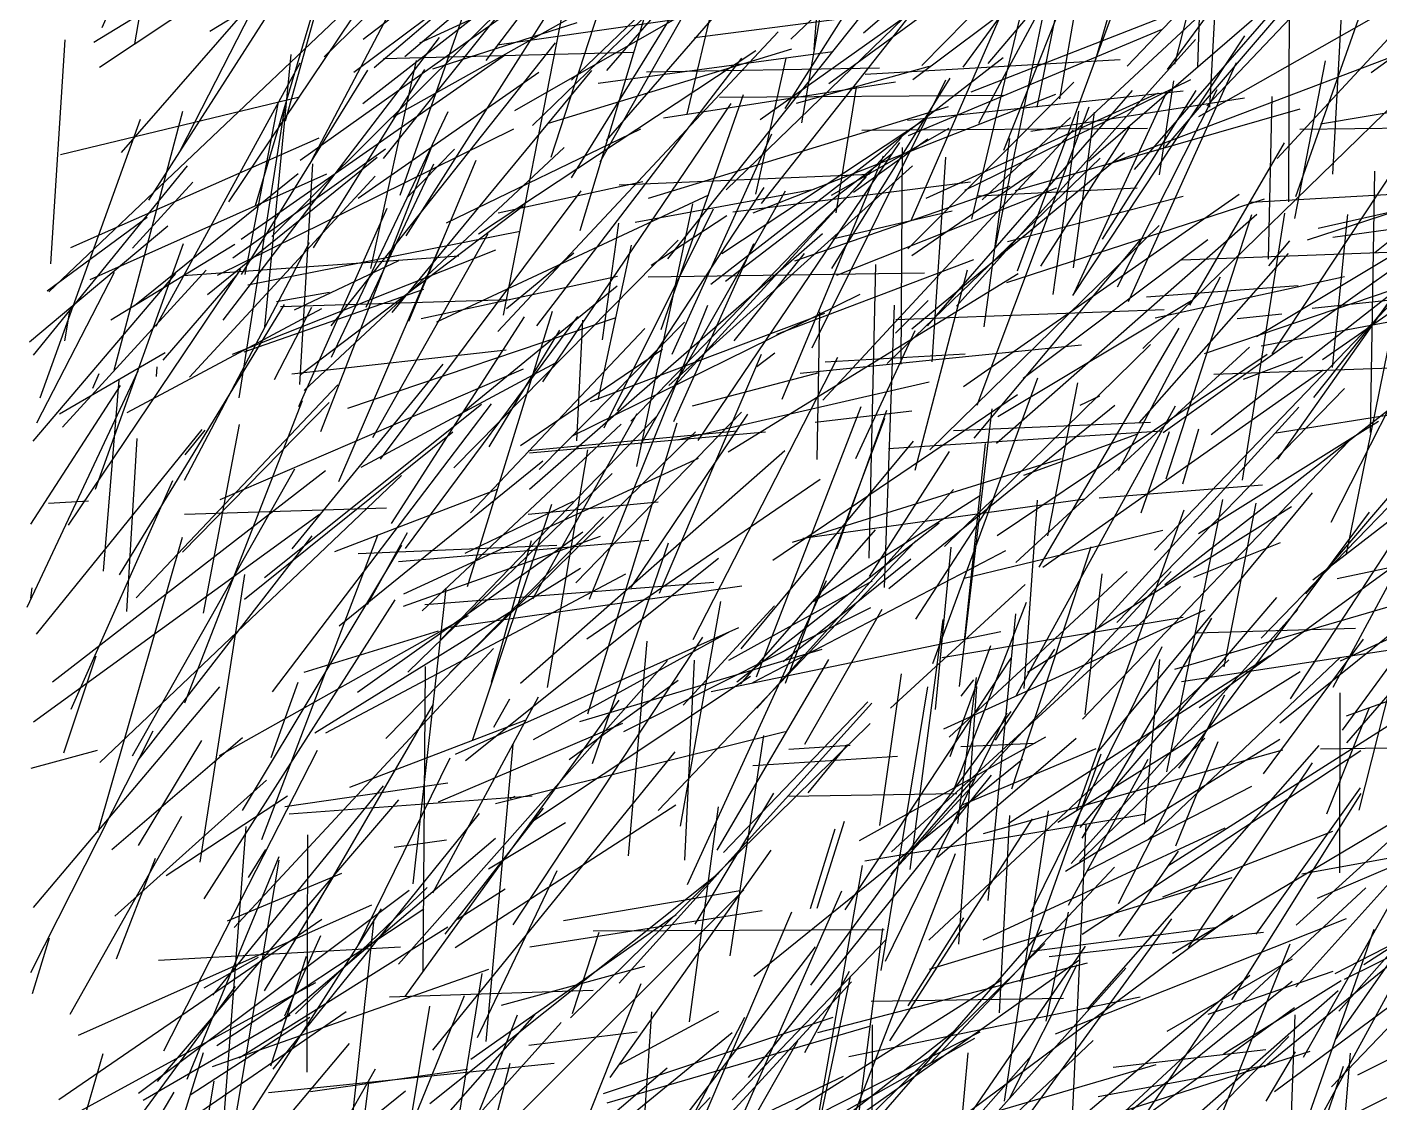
# Model space of a CAD drawing. Header units: metres. Extents: x 0 to 1019, y 0 to 619.
# Drawn here: x 0.1 to 89, y 36.8 to 107.5 of the extents above; entities that cross this region are included whole.
import ezdxf

# ---------------------------------------------------------------- set-up
doc = ezdxf.new("R2010")
doc.units = ezdxf.units.M

msp = doc.modelspace()

# ---------------------------------------------------------------- linework, layer by layer
at = {"color": 236}
for p, q in [((7.187, 106.382), (10.55, 125.753)), ((88.359, 80.843), (88.659, 98.019)), ((27.873, 68.063), (47.075, 70.777))]:
    msp.add_line(p, q, dxfattribs=at)
at = {"color": 190}
for p, q in [((75.022, 104.696), (89.662, 124.559)), ((69.827, 34.047), (88.06, 50.949)), ((10.261, 25.525), (12.387, 38.243))]:
    msp.add_line(p, q, dxfattribs=at)
at = {"color": 57}
for p, q in [((75.505, 105.027), (80.489, 124.593)), ((16.191, 93.73), (33.272, 110.698)), ((12.305, 43.903), (23.513, 57.65)), ((56.225, 27.714), (72.286, 45.668))]:
    msp.add_line(p, q, dxfattribs=at)
at = {"color": 175}
for p, q in [((55.061, 107.093), (74.9, 124.128)), ((6.684, 82.166), (19.471, 89.002)), ((77.071, 74.217), (88.896, 81.584))]:
    msp.add_line(p, q, dxfattribs=at)
at = {"color": 165}
for p, q in [((61.597, 104.832), (75.112, 123.265)), ((63.89, 81.903), (76.602, 89.512)), ((43.257, 35.813), (51.903, 47.079)), ((20.387, 21.181), (22.568, 38.132))]:
    msp.add_line(p, q, dxfattribs=at)
at = {"color": 209}
for p, q in [((70.27, 105.217), (75.102, 121.794)), ((23.523, 105.416), (39.982, 105.819)), ((45.761, 92.6), (59.139, 101.45)), ((69.615, 62.321), (70.743, 71.573))]:
    msp.add_line(p, q, dxfattribs=at)
at = {"color": 187}
for p, q in [((35.863, 103.996), (53.731, 121.091)), ((62.632, 101.157), (68.469, 111.982))]:
    msp.add_line(p, q, dxfattribs=at)
at = {"color": 29}
for p, q in [((22.175, 106.671), (40.313, 120.568)), ((72.46, 89.447), (79.569, 105.143)), ((52.015, 79.085), (52.18, 88.768)), ((68.319, 52.04), (82.42, 60.718))]:
    msp.add_line(p, q, dxfattribs=at)
at = {"color": 75}
for p, q in [((5.035, 107.437), (10.339, 119.305)), ((69.861, 98.686), (84.975, 111.726)), ((54.41, 96.627), (59.291, 100.129))]:
    msp.add_line(p, q, dxfattribs=at)
at = {"color": 172}
for p, q in [((19.613, 105.521), (34.264, 119.757)), ((69.442, 62.035), (86.952, 80.27))]:
    msp.add_line(p, q, dxfattribs=at)
at = {"color": 56}
msp.add_line((43.475, 101.764), (47.722, 119.658), dxfattribs=at)
at = {"color": 72}
for p, q in [((51.015, 101.194), (54.131, 119.38)), ((20.332, 73.042), (31.016, 77.134))]:
    msp.add_line(p, q, dxfattribs=at)
at = {"color": 158}
for p, q in [((77.606, 102.309), (94.093, 119.642)), ((43.957, 106.793), (63.001, 109.231)), ((24.507, 72.373), (40.964, 73.778)), ((56.891, 53.308), (75.877, 70.728)), ((80.852, 47.908), (87.719, 57.514))]:
    msp.add_line(p, q, dxfattribs=at)
at = {"color": 12}
for p, q in [((77.813, 102.205), (78.772, 119.788)), ((42.493, 85.996), (49.036, 100.471)), ((0.331, 34.527), (19.078, 44.73))]:
    msp.add_line(p, q, dxfattribs=at)
at = {"color": 112}
for p, q in [((24.92, 105.54), (40.571, 118.837)), ((72.863, 98.117), (89.976, 117.765)), ((1.524, 90.082), (21.277, 108.827)), ((76.045, 77.47), (77.095, 81.099))]:
    msp.add_line(p, q, dxfattribs=at)
at = {"color": 235}
for p, q in [((67.964, 102.763), (70.752, 119.016)), ((28.45, 81.941), (38.865, 90.48))]:
    msp.add_line(p, q, dxfattribs=at)
at = {"color": 220}
for p, q in [((69.107, 100.783), (88.435, 118.735)), ((14.18, 93.541), (31.53, 105.675)), ((85.077, 60.076), (96.361, 60.224)), ((85.8, 37.883), (103.811, 56.644))]:
    msp.add_line(p, q, dxfattribs=at)
at = {"color": 228}
for p, q in [((77.032, 104.853), (77.491, 119.028)), ((15.734, 87.795), (17.458, 105.679)), ((62.993, 87.788), (64.682, 100.164)), ((30.27, 40.868), (32.043, 60.368)), ((59.428, 39.412), (71.548, 52.299))]:
    msp.add_line(p, q, dxfattribs=at)
at = {"color": 197}
for p, q in [((22.164, 102.444), (41.745, 117.7)), ((5.61, 88.254), (13.744, 93.218)), ((70.457, 68.015), (83.658, 82.519)), ((86.173, 71.263), (106.05, 75.496)), ((51.585, 49.594), (53.2, 54.82))]:
    msp.add_line(p, q, dxfattribs=at)
at = {"color": 58}
for p, q in [((58.889, 104.947), (71.236, 117.492)), ((7.023, 92.96), (10.984, 97.295))]:
    msp.add_line(p, q, dxfattribs=at)
at = {"color": 141}
for p, q in [((88.413, 104.501), (106.975, 117.979)), ((57.95, 101.365), (76.06, 103.282)), ((84.93, 94.277), (103.38, 98.393)), ((6.178, 71.51), (17.022, 89.25)), ((77.105, 62.796), (96.497, 76.898)), ((33.116, 55.186), (47.642, 64.852))]:
    msp.add_line(p, q, dxfattribs=at)
at = {"color": 62}
for p, q in [((22.918, 104.82), (37.145, 116.95)), ((72.371, 104.917), (82.011, 114.985)), ((30.419, 52.192), (35.476, 55.239))]:
    msp.add_line(p, q, dxfattribs=at)
at = {"color": 202}
for p, q in [((33.304, 101.007), (49.861, 117.079)), ((30.259, 105.273), (35.979, 112.791)), ((48.271, 101.397), (64.339, 112.811)), ((65.538, 84.422), (77.684, 93.517))]:
    msp.add_line(p, q, dxfattribs=at)
at = {"color": 108}
for p, q in [((51.826, 105.991), (52.603, 116.97)), ((14.437, 91.224), (16.595, 102.439)), ((0.742, 81.493), (5.838, 91.381)), ((79.601, 88.329), (82.55, 88.646)), ((27.32, 67.273), (41.464, 81.902)), ((14.043, 39.775), (27.746, 48.389)), ((6.377, 23.013), (11.694, 40.14))]:
    msp.add_line(p, q, dxfattribs=at)
at = {"color": 86}
msp.add_line((58.305, 104.02), (75.186, 116.678), dxfattribs=at)
at = {"color": 237}
for p, q in [((74.872, 99.555), (89.836, 117.021)), ((21.851, 96.233), (33.734, 104.509)), ((24.084, 88.737), (37.201, 104.619)), ((7.172, 89.192), (17.906, 97.851)), ((18.065, 84.656), (32.714, 95.748)), ((53.015, 93.575), (60.892, 95.413)), ((65.827, 65.107), (83.182, 75.991))]:
    msp.add_line(p, q, dxfattribs=at)
at = {"color": 139}
for p, q in [((10.181, 99.379), (18.651, 115.989)), ((83.006, 96.003), (83.063, 114.975)), ((66.052, 100.635), (80.08, 102.826))]:
    msp.add_line(p, q, dxfattribs=at)
at = {"color": 5}
for p, q in [((63.252, 105.079), (72.148, 115.575)), ((0.342, 69.961), (0.439, 70.638)), ((17.331, 55.808), (33.283, 56.995)), ((64.316, 36.933), (67.219, 55.997))]:
    msp.add_line(p, q, dxfattribs=at)
at = {"color": 212}
for p, q in [((37.761, 98.615), (47.058, 115.025)), ((24.167, 101.569), (36.54, 108.488)), ((40.063, 94.657), (51.827, 96.834)), ((2.441, 81.189), (11.867, 91.519)), ((50.888, 84.741), (69.381, 86.599)), ((81.375, 39.202), (96.084, 51.155))]:
    msp.add_line(p, q, dxfattribs=at)
at = {"color": 176}
for p, q in [((36.45, 94.108), (42.461, 114.049)), ((42.815, 80.372), (59.376, 84.187)), ((24.868, 70.244), (44.226, 79.163)), ((73.763, 54.118), (86.388, 66.088)), ((39.011, 44.681), (55.615, 63.072)), ((51.203, 40.14), (54.144, 45.473))]:
    msp.add_line(p, q, dxfattribs=at)
at = {"color": 91}
for p, q in [((46.027, 96.778), (63.986, 114.158)), ((82.417, 61.785), (92.199, 69.65))]:
    msp.add_line(p, q, dxfattribs=at)
at = {"color": 127}
for p, q in [((62.177, 94.866), (66.766, 114.097)), ((4.609, 77.132), (10.376, 93.25)), ((10.313, 73.002), (19.944, 82.811)), ((27.882, 65.071), (44.023, 80.888)), ((40.604, 29.928), (54.26, 44.777))]:
    msp.add_line(p, q, dxfattribs=at)
at = {"color": 192}
for p, q in [((4.495, 106.484), (15.409, 113.145)), ((52.771, 103.772), (66.308, 113.698)), ((58.181, 94.774), (64.679, 109.625)), ((50.399, 73.638), (68.058, 79.146))]:
    msp.add_line(p, q, dxfattribs=at)
at = {"color": 140}
for p, q in [((12.107, 107.211), (22.467, 113.527)), ((63.839, 74.075), (81.588, 85.996)), ((67.263, 46.445), (81.345, 48.046))]:
    msp.add_line(p, q, dxfattribs=at)
at = {"color": 185}
for p, q in [((23.52, 98.853), (34.761, 112.885)), ((82.823, 26.691), (83.41, 42.609))]:
    msp.add_line(p, q, dxfattribs=at)
at = {"color": 3}
msp.add_line((25.899, 106.428), (41.706, 113.724), dxfattribs=at)
at = {"color": 196}
for p, q in [((82.237, 98.853), (95.251, 112.89)), ((47.802, 95.285), (67.697, 103.068))]:
    msp.add_line(p, q, dxfattribs=at)
at = {"color": 233}
for p, q in [((18.056, 98.731), (37.439, 112.514)), ((73.407, 86.366), (91.697, 104.18)), ((25.464, 51.221), (27.63, 70.603)), ((83.493, 48.495), (95.28, 59.192))]:
    msp.add_line(p, q, dxfattribs=at)
at = {"color": 15}
msp.add_line((25.005, 93.77), (36.779, 112.238), dxfattribs=at)
at = {"color": 117}
for p, q in [((34.528, 98.937), (38.813, 112.077)), ((85.869, 85.111), (86.871, 95.164)), ((57.174, 88.263), (74.814, 88.933)), ((28.889, 72.935), (36.011, 76.338)), ((21.966, 27.411), (35.19, 42.1))]:
    msp.add_line(p, q, dxfattribs=at)
at = {"color": 131}
for p, q in [((66.472, 102.208), (68.475, 112.031)), ((22.831, 80.511), (30.403, 93.908)), ((21.304, 57.562), (32.819, 61.958))]:
    msp.add_line(p, q, dxfattribs=at)
at = {"color": 232}
for p, q in [((15.12, 95.763), (19.881, 111.85)), ((85.891, 97.807), (86.509, 109.076))]:
    msp.add_line(p, q, dxfattribs=at)
at = {"color": 71}
for p, q in [((17.078, 101.327), (20.035, 111.967)), ((45.987, 90.78), (56.925, 99.159)), ((79.952, 77.725), (82.749, 95.249)), ((2.237, 82.084), (9.181, 86.109)), ((24.513, 45.945), (42.179, 65.868))]:
    msp.add_line(p, q, dxfattribs=at)
at = {"color": 183}
for p, q in [((35.874, 97.568), (44.344, 111.24)), ((77.702, 42.645), (85.924, 45.476))]:
    msp.add_line(p, q, dxfattribs=at)
at = {"color": 98}
for p, q in [((4.858, 104.831), (13.841, 110.819)), ((32.512, 64.395), (49.882, 79.665))]:
    msp.add_line(p, q, dxfattribs=at)
at = {"color": 70}
for p, q in [((6.306, 99.241), (16.327, 110.712)), ((71.755, 90.406), (78.305, 103.378)), ((46.47, 95.339), (62.08, 97.304))]:
    msp.add_line(p, q, dxfattribs=at)
at = {"color": 73}
msp.add_line((18.812, 98.736), (25.078, 110.657), dxfattribs=at)
at = {"color": 144}
for p, q in [((21.563, 104.504), (30.223, 110.993)), ((16.132, 59.513), (17.908, 64.447))]:
    msp.add_line(p, q, dxfattribs=at)
at = {"color": 50}
for p, q in [((32.142, 101.984), (46.68, 110.304)), ((52.979, 91.629), (60.753, 104.109)), ((11.742, 44.388), (15.314, 46.4))]:
    msp.add_line(p, q, dxfattribs=at)
at = {"color": 134}
for p, q in [((42.213, 92.258), (56.775, 110.567)), ((1.655, 91.928), (2.604, 106.643)), ((69.292, 82.652), (70.595, 83.261)), ((55.569, 43.516), (68.207, 43.702))]:
    msp.add_line(p, q, dxfattribs=at)
at = {"color": 163}
for p, q in [((49.903, 102.118), (55.486, 110.934)), ((37.246, 59.116), (42.243, 73.605)), ((15.705, 44.182), (20.507, 52.109)), ((87.537, 38.667), (105.683, 47.739))]:
    msp.add_line(p, q, dxfattribs=at)
at = {"color": 218}
for p, q in [((62.14, 103.228), (81.021, 110.591)), ((53.299, 91.18), (67.77, 96.913)), ((63.738, 60.639), (67.633, 66.619)), ((0.357, 45.381), (8.38, 61.269))]:
    msp.add_line(p, q, dxfattribs=at)
at = {"color": 217}
for p, q in [((65.17, 91.461), (72.192, 110.439)), ((77.896, 80.711), (97.104, 95.734))]:
    msp.add_line(p, q, dxfattribs=at)
at = {"color": 100}
for p, q in [((77.092, 101.595), (92.929, 110.606)), ((81.177, 86.537), (97.105, 89.539)), ((11.7, 68.978), (14.057, 81.38)), ((56.837, 62.737), (65.676, 70.858)), ((28.389, 48.882), (31.505, 50.875))]:
    msp.add_line(p, q, dxfattribs=at)
at = {"color": 27}
for p, q in [((83.455, 96.355), (88.638, 110.974)), ((9.246, 51.767), (17.206, 56.999))]:
    msp.add_line(p, q, dxfattribs=at)
at = {"color": 35}
for p, q in [((8.109, 96.11), (17, 109.979)), ((20.11, 85.802), (27.77, 101.94)), ((36.221, 80.312), (36.614, 88.217))]:
    msp.add_line(p, q, dxfattribs=at)
at = {"color": 111}
for p, q in [((13.364, 96.003), (22.777, 110.017)), ((0.523, 85.928), (10.652, 98.366)), ((26.765, 40.282), (42.693, 59.887))]:
    msp.add_line(p, q, dxfattribs=at)
at = {"color": 211}
msp.add_line((24.621, 96.435), (29.189, 109.487), dxfattribs=at)
at = {"color": 174}
for p, q in [((38.174, 100.029), (46.668, 109.81)), ((68.811, 89.836), (80.106, 106.896)), ((29.767, 93.89), (47.979, 105.924)), ((74.853, 70.863), (93.194, 85.192)), ((75.011, 41.546), (83.233, 46.277))]:
    msp.add_line(p, q, dxfattribs=at)
at = {"color": 207}
for p, q in [((63.737, 93.049), (67.138, 109.593)), ((33.356, 30.761), (46.434, 41.456))]:
    msp.add_line(p, q, dxfattribs=at)
at = {"color": 130}
for p, q in [((30.997, 106.301), (50.111, 109.049)), ((2.293, 99.109), (17.909, 102.862)), ((0.269, 86.795), (9.35, 94.413))]:
    msp.add_line(p, q, dxfattribs=at)
at = {"color": 125}
for p, q in [((48.359, 95.888), (58.798, 109.119)), ((25.091, 96.303), (28.183, 99.452)), ((16.493, 89.445), (19.983, 90.065)), ((55.147, 52.717), (73.538, 55.782)), ((51.104, 22.932), (70.152, 40.915)), ((85.717, 24.146), (87.044, 40.097))]:
    msp.add_line(p, q, dxfattribs=at)
at = {"color": 78}
for p, q in [((50.28, 106.683), (53.027, 109.313)), ((23.315, 79.103), (36.507, 96.721)), ((71.811, 78.353), (78.508, 91.075)), ((4.43, 83.752), (4.844, 84.72)), ((67.059, 42.187), (68.534, 49.34))]:
    msp.add_line(p, q, dxfattribs=at)
at = {"color": 221}
for p, q in [((64.27, 99.4), (68.1, 109.015)), ((84.641, 83.158), (100.086, 102.542)), ((76.765, 71.341), (82.456, 73.625)), ((24.462, 30.414), (26.565, 43.18))]:
    msp.add_line(p, q, dxfattribs=at)
at = {"color": 215}
for p, q in [((26.773, 104.723), (36.251, 107.763)), ((68.914, 90.038), (74.986, 103.226)), ((37.904, 86.941), (38.984, 94.592))]:
    msp.add_line(p, q, dxfattribs=at)
at = {"color": 36}
for p, q in [((31.414, 88.562), (35.287, 108.347)), ((58.021, 100.359), (74.628, 107.316)), ((86.787, 72.877), (90.059, 88.921)), ((43.862, 67.247), (53.38, 85.803)), ((84.581, 71.175), (96.876, 80.703)), ((61.452, 60.226), (66.343, 60.454)), ((61.533, 56.392), (70.341, 60.106)), ((50.656, 33.097), (69.21, 46.205))]:
    msp.add_line(p, q, dxfattribs=at)
at = {"color": 18}
for p, q in [((38.203, 104.621), (41.38, 108.275)), ((24.223, 53.621), (27.67, 54.103))]:
    msp.add_line(p, q, dxfattribs=at)
at = {"color": 177}
for p, q in [((88.646, 92.668), (108.043, 108.281)), ((28.135, 78.519), (42.872, 93.47)), ((69.422, 54.199), (77.946, 68.667)), ((52.167, 36.318), (55, 52.42))]:
    msp.add_line(p, q, dxfattribs=at)
at = {"color": 46}
for p, q in [((12.982, 88.216), (27.209, 106.781)), ((80.496, 95.983), (93.329, 96.71))]:
    msp.add_line(p, q, dxfattribs=at)
at = {"color": 227}
for p, q in [((31.024, 87.484), (49.455, 107.161)), ((15.711, 71.33), (29.969, 82.701)), ((33.045, 79.66), (46.757, 80.95))]:
    msp.add_line(p, q, dxfattribs=at)
at = {"color": 181}
for p, q in [((61.174, 89.149), (76.86, 106.667)), ((49.725, 83.04), (56.366, 99.012)), ((65.612, 64.036), (66.496, 76.401)), ((75.514, 65.302), (94.012, 70.727)), ((47.777, 58.971), (57.291, 59.597))]:
    msp.add_line(p, q, dxfattribs=at)
at = {"color": 34}
for p, q in [((20.077, 87.846), (34.832, 106.449)), ((22.68, 91.628), (25.686, 105.277)), ((83.733, 100.77), (103.239, 101.016)), ((14.598, 90.546), (32.511, 94.07)), ((35.893, 80.614), (54.838, 89.937)), ((0.713, 67.617), (11.601, 81.052)), ((59.356, 47.519), (79.063, 65.924))]:
    msp.add_line(p, q, dxfattribs=at)
at = {"color": 128}
for p, q in [((34.369, 101.161), (50.352, 106.052)), ((43.035, 54.988), (45.679, 69.753))]:
    msp.add_line(p, q, dxfattribs=at)
at = {"color": 4}
msp.add_line((37.635, 103.79), (53.045, 105.876), dxfattribs=at)
at = {"color": 47}
for p, q in [((8.577, 87.83), (18.056, 105.132)), ((10.447, 75.477), (23.723, 75.901)), ((0.535, 49.648), (12.763, 64.141)), ((61.255, 55.167), (62.475, 64.752))]:
    msp.add_line(p, q, dxfattribs=at)
at = {"color": 142}
for p, q in [((33.586, 87.861), (47.064, 105.441)), ((30.769, 61.491), (31.825, 63.364))]:
    msp.add_line(p, q, dxfattribs=at)
at = {"color": 103}
for p, q in [((45.035, 90.585), (64.237, 105.481)), ((50.664, 102.483), (59.392, 104.907)), ((5.828, 84.935), (10.328, 101.948)), ((44.006, 48.564), (49.165, 57.166))]:
    msp.add_line(p, q, dxfattribs=at)
at = {"color": 110}
for p, q in [((47.98, 96.498), (49.976, 105.437)), ((51.694, 86.413), (60.475, 104.001)), ((53.846, 49.506), (64.751, 66.02)), ((10.633, 38.39), (16.666, 53.001)), ((17.03, 42.541), (19.395, 47.819))]:
    msp.add_line(p, q, dxfattribs=at)
at = {"color": 9}
for p, q in [((55.161, 104.384), (71.922, 105.334)), ((70.422, 59.827), (84.56, 76.887)), ((26.133, 45.505), (26.274, 65.492)), ((65.36, 44.794), (70.665, 59.74))]:
    msp.add_line(p, q, dxfattribs=at)
at = {"color": 195}
for p, q in [((71.123, 98.462), (90.096, 105.65)), ((71.856, 47.742), (75.757, 53.364)), ((17.733, 42.677), (26.388, 50.978))]:
    msp.add_line(p, q, dxfattribs=at)
at = {"color": 178}
msp.add_line((81.904, 86.022), (94.499, 105.063), dxfattribs=at)
at = {"color": 248}
for p, q in [((83.39, 94.912), (85.401, 105.246)), ((29.05, 70.734), (34.635, 88.827)), ((5.68, 53.475), (14.26, 60.828))]:
    msp.add_line(p, q, dxfattribs=at)
at = {"color": 154}
for p, q in [((14.186, 91.233), (22.484, 104.636)), ((40.802, 104.538), (56.103, 104.797)), ((19.411, 80.922), (26.731, 99.745)), ((34.522, 29.777), (40.443, 44.657))]:
    msp.add_line(p, q, dxfattribs=at)
at = {"color": 93}
for p, q in [((18.919, 92.976), (26.238, 104.686)), ((52.389, 82.971), (68.828, 100.707)), ((60.977, 80.987), (73.91, 81.518)), ((18.826, 49.302), (26.81, 63.01)), ((2.2, 37.045), (19.474, 48.889)), ((61.152, 28.993), (80.451, 45.204)), ((55.609, 24.658), (55.655, 41.948))]:
    msp.add_line(p, q, dxfattribs=at)
at = {"color": 208}
for p, q in [((61.722, 96.773), (76.556, 104.021)), ((46.551, 86.866), (51.188, 92.613)), ((70.543, 76.554), (81.281, 77.402)), ((39.311, 61.204), (55.533, 69.353))]:
    msp.add_line(p, q, dxfattribs=at)
at = {"color": 241}
for p, q in [((85.08, 101.115), (104.423, 104.359)), ((17.675, 88.9), (24.519, 92.144)), ((61.694, 67.161), (63.067, 80.131)), ((30.879, 56.494), (49.922, 61.217)), ((27.773, 31.444), (47.192, 50.817))]:
    msp.add_line(p, q, dxfattribs=at)
at = {"color": 54}
for p, q in [((41.916, 101.521), (57.169, 103.871)), ((69.072, 56.045), (76.128, 75.78)), ((15.538, 54.117), (23.143, 74.107)), ((18.304, 65.107), (27.127, 67.832)), ((54.797, 54.061), (67.037, 60.859))]:
    msp.add_line(p, q, dxfattribs=at)
at = {"color": 66}
for p, q in [((53.262, 95.264), (54.592, 103.528)), ((55.423, 72.596), (55.879, 91.878)), ((22.049, 78.574), (34.857, 85.449)), ((23.678, 60.748), (37.984, 75.317)), ((69.283, 54.9), (82.216, 70.015)), ((62.914, 47.539), (78.826, 54.878)), ((13.292, 33.774), (23.387, 49.577))]:
    msp.add_line(p, q, dxfattribs=at)
at = {"color": 67}
for p, q in [((57.972, 92.91), (68.874, 103.848)), ((30.475, 79.903), (35.1, 87.567))]:
    msp.add_line(p, q, dxfattribs=at)
at = {"color": 31}
for p, q in [((59.183, 96.234), (74.442, 103.154)), ((31.613, 88.999), (36.032, 92.658))]:
    msp.add_line(p, q, dxfattribs=at)
at = {"color": 242}
for p, q in [((59.261, 87.865), (72.741, 103.305)), ((39.011, 97.118), (55.451, 97.82)), ((46.73, 64.473), (60.029, 74.914))]:
    msp.add_line(p, q, dxfattribs=at)
at = {"color": 69}
for p, q in [((70.76, 93.549), (76.905, 103.318)), ((55.461, 71.404), (60.707, 79.592))]:
    msp.add_line(p, q, dxfattribs=at)
at = {"color": 136}
for p, q in [((74.499, 97.763), (75.44, 103.943)), ((80.873, 87.162), (98.63, 97.821)), ((13.271, 48.783), (20.787, 51.909)), ((43.446, 33.229), (50.345, 49.378))]:
    msp.add_line(p, q, dxfattribs=at)
at = {"color": 63}
for p, q in [((33.98, 84.17), (46.365, 102.462)), ((36.95, 62.364), (42.822, 81.476)), ((7.726, 37.01), (17.4, 42.598))]:
    msp.add_line(p, q, dxfattribs=at)
at = {"color": 102}
for p, q in [((40.942, 96.241), (60.643, 102.254)), ((6.662, 69.088), (7.344, 80.463)), ((66.105, 46.787), (78.324, 48.36))]:
    msp.add_line(p, q, dxfattribs=at)
at = {"color": 171}
for p, q in [((41.757, 87.61), (47.181, 103.043)), ((11.968, 89.921), (23.096, 98.925)), ((38.029, 81.152), (45.206, 95.533)), ((50.08, 56.973), (61.201, 57.135)), ((15.332, 29.907), (24.978, 37.618))]:
    msp.add_line(p, q, dxfattribs=at)
at = {"color": 120}
for p, q in [((45.601, 102.876), (64.271, 103.003)), ((19.014, 61.13), (36.462, 71.934)), ((56.785, 40.897), (66.154, 55.488))]:
    msp.add_line(p, q, dxfattribs=at)
at = {"color": 216}
msp.add_line((62.516, 82.637), (69.878, 102.242), dxfattribs=at)
at = {"color": 23}
for p, q in [((81.664, 92.237), (81.899, 102.906)), ((59.621, 65.68), (66.505, 84.43)), ((49.778, 65.803), (58.175, 72.551))]:
    msp.add_line(p, q, dxfattribs=at)
at = {"color": 199}
for p, q in [((0.956, 83.125), (7.561, 101.43)), ((74.225, 88.377), (86.662, 91.102)), ((3.002, 62.682), (9.674, 77.696)), ((43.501, 51.172), (52.622, 71.121))]:
    msp.add_line(p, q, dxfattribs=at)
at = {"color": 68}
for p, q in [((14.029, 83.116), (17.041, 102.178)), ((57.15, 87.377), (59.304, 89.519)), ((51.59, 44.555), (64.757, 62.533)), ((69.253, 52.686), (77.493, 60.767))]:
    msp.add_line(p, q, dxfattribs=at)
at = {"color": 20}
for p, q in [((62.847, 96.138), (68.655, 101.538)), ((65.047, 96.741), (83.745, 102.095)), ((20.613, 68.143), (33.991, 78.987)), ((2.526, 59.819), (4.642, 66.192))]:
    msp.add_line(p, q, dxfattribs=at)
at = {"color": 156}
for p, q in [((67.524, 89.91), (69.201, 101.947)), ((62.338, 80.467), (73.258, 93.508)), ((10.468, 63.101), (18.208, 82.94)), ((28.907, 59.307), (45.528, 72.593))]:
    msp.add_line(p, q, dxfattribs=at)
at = {"color": 138}
for p, q in [((68.845, 91.659), (70.225, 101.894)), ((59.416, 79.719), (74.49, 94.447)), ((16.37, 84.321), (18.819, 89.08))]:
    msp.add_line(p, q, dxfattribs=at)
at = {"color": 191}
for p, q in [((12.609, 91.192), (32.094, 100.791)), ((2.816, 74.755), (14.144, 91.574)), ((33.075, 40.606), (40.189, 41.485))]:
    msp.add_line(p, q, dxfattribs=at)
at = {"color": 147}
for p, q in [((27.67, 94.609), (40.427, 100.783)), ((7.035, 59.606), (17.697, 78.468))]:
    msp.add_line(p, q, dxfattribs=at)
at = {"color": 13}
for p, q in [((52.953, 96.427), (60.678, 100.827)), ((31.28, 43.243), (40.698, 45.806))]:
    msp.add_line(p, q, dxfattribs=at)
at = {"color": 246}
for p, q in [((54.944, 100.695), (73.727, 100.824)), ((57.982, 43.21), (61.653, 48.971))]:
    msp.add_line(p, q, dxfattribs=at)
at = {"color": 14}
msp.add_line((66.709, 91.783), (72.56, 100.932), dxfattribs=at)
at = {"color": 90}
for p, q in [((2.976, 93.008), (19.299, 100.207)), ((54.546, 79.14), (58.448, 87.545)), ((65.595, 78.046), (73.087, 80.771)), ((1.776, 64.473), (19.713, 78.345)), ((59.401, 45.6), (79.286, 51.627))]:
    msp.add_line(p, q, dxfattribs=at)
at = {"color": 159}
for p, q in [((18.314, 83.598), (35.391, 99.564)), ((81.192, 67.336), (96.119, 82.764)), ((81.504, 36.934), (83.438, 40.176)), ((70.484, 37.243), (81.639, 39.33))]:
    msp.add_line(p, q, dxfattribs=at)
at = {"color": 157}
for p, q in [((42.722, 84.004), (57.563, 100.221)), ((84.11, 70.25), (90.944, 78.217)), ((7.402, 59.323), (18.829, 74.061))]:
    msp.add_line(p, q, dxfattribs=at)
at = {"color": 88}
for p, q in [((44.188, 80.323), (57.438, 99.903)), ((86.792, 62.245), (97.679, 66.161)), ((1.793, 28.129), (13.791, 44.474))]:
    msp.add_line(p, q, dxfattribs=at)
at = {"color": 129}
for p, q in [((57.533, 85.347), (57.617, 99.563)), ((47.019, 66.647), (58.341, 80.276)), ((71.807, 49.921), (78.793, 63.615)), ((82.069, 37.563), (98.704, 49.944)), ((56.01, 34.015), (74.284, 39.337))]:
    msp.add_line(p, q, dxfattribs=at)
at = {"color": 17}
for p, q in [((76.492, 89.213), (82.719, 99.879)), ((31.066, 95.264), (40.562, 97.335)), ((53.402, 33.349), (61.103, 53.205))]:
    msp.add_line(p, q, dxfattribs=at)
at = {"color": 231}
for p, q in [((13.616, 92.311), (23.655, 99.484)), ((19.725, 61.128), (39.452, 71.577)), ((14.645, 51.633), (15.791, 53.459)), ((69.418, 35.437), (84.412, 40.219))]:
    msp.add_line(p, q, dxfattribs=at)
at = {"color": 115}
for p, q in [((25.18, 88.17), (29.602, 98.727)), ((10.779, 84.489), (22.976, 97.687)), ((68.71, 52.557), (83.592, 69.233)), ((50.155, 60.059), (54.189, 60.324))]:
    msp.add_line(p, q, dxfattribs=at)
at = {"color": 164}
for p, q in [((56.613, 85.374), (70.618, 98.858)), ((42.586, 81.581), (47.844, 93.253)), ((66.594, 72.014), (75.808, 87.696)), ((71.696, 68.364), (86.657, 83.736)), ((33.135, 47.074), (48.41, 49.467))]:
    msp.add_line(p, q, dxfattribs=at)
at = {"color": 87}
for p, q in [((58.231, 87.663), (72.205, 99.243)), ((3.483, 41.269), (22.755, 49.834))]:
    msp.add_line(p, q, dxfattribs=at)
at = {"color": 226}
for p, q in [((59.579, 85.488), (60.472, 98.94)), ((49.097, 72.461), (65.17, 83.337)), ((30.613, 64.457), (33.25, 73.748)), ((83.461, 44.457), (96.116, 58.526)), ((51.553, 30.664), (66.794, 48.172))]:
    msp.add_line(p, q, dxfattribs=at)
at = {"color": 149}
for p, q in [((4.256, 90.888), (19.802, 97.837)), ((79.264, 43.593), (87.748, 57.133))]:
    msp.add_line(p, q, dxfattribs=at)
at = {"color": 92}
for p, q in [((18.019, 83.995), (18.885, 98.493)), ((24.975, 73.242), (36.283, 88.468)), ((4.895, 59.17), (24.715, 78.015)), ((43.634, 42.14), (45.538, 56.274)), ((38.212, 36.83), (55.467, 41.867))]:
    msp.add_line(p, q, dxfattribs=at)
at = {"color": 229}
for p, q in [((22.372, 89.084), (26.837, 98.489)), ((42.27, 83.928), (58.279, 98.359)), ((27.694, 23.459), (31.837, 39.443))]:
    msp.add_line(p, q, dxfattribs=at)
at = {"color": 51}
msp.add_line((58.225, 92.479), (66.354, 98.064), dxfattribs=at)
at = {"color": 84}
for p, q in [((38.892, 82.268), (48.523, 96.93)), ((29.248, 75.58), (40.691, 87.687))]:
    msp.add_line(p, q, dxfattribs=at)
at = {"color": 25}
for p, q in [((39.771, 81.588), (55.243, 97.609)), ((76.899, 67.701), (87.381, 68.009))]:
    msp.add_line(p, q, dxfattribs=at)
at = {"color": 6}
msp.add_line((50.552, 92.119), (64.703, 97.024), dxfattribs=at)
at = {"color": 44}
msp.add_line((62.596, 96.396), (73.035, 96.906), dxfattribs=at)
at = {"color": 97}
for p, q in [((85.21, 85.645), (101.804, 97.145)), ((56.856, 51.87), (75.277, 71.714)), ((27.135, 56.587), (39.25, 61.753)), ((69.905, 29.853), (86.253, 44.212)), ((9.609, 26.865), (21.293, 40.726))]:
    msp.add_line(p, q, dxfattribs=at)
at = {"color": 52}
for p, q in [((27.019, 88.116), (44.896, 96.448)), ((86.352, 51.929), (86.381, 63.764)), ((29.665, 21.23), (44.993, 37.177))]:
    msp.add_line(p, q, dxfattribs=at)
at = {"color": 109}
for p, q in [((40.419, 80.062), (49.923, 96.716)), ((81.688, 91.787), (83.074, 93.43)), ((86.066, 40.979), (97.98, 58.037)), ((83.971, 39.832), (92.102, 54.232))]:
    msp.add_line(p, q, dxfattribs=at)
at = {"color": 238}
for p, q in [((61.625, 83.875), (79.743, 96.494)), ((86.816, 60.477), (100.538, 76.357)), ((87.941, 45.924), (104.747, 56.724)), ((5.969, 46.282), (8.547, 52.904)), ((86.665, 44.943), (95.257, 49.209)), ((56.926, 28.585), (69.635, 47.119)), ((37.981, 37.438), (53.073, 42.447))]:
    msp.add_line(p, q, dxfattribs=at)
at = {"color": 89}
for p, q in [((64.471, 90.707), (81.395, 96.19)), ((61.365, 64.17), (63.506, 82.402)), ((86.289, 42.853), (100.301, 58.705)), ((18.496, 38.842), (18.553, 54.433)), ((74.725, 50.358), (85.9, 54.664))]:
    msp.add_line(p, q, dxfattribs=at)
at = {"color": 79}
for p, q in [((64.522, 93.403), (76.059, 96.38)), ((78.754, 65.462), (80.862, 76.201)), ((51.412, 57.179), (54.027, 60.354)), ((21.074, 32.055), (22.914, 48.893)), ((29.252, 39.688), (42.756, 49.198))]:
    msp.add_line(p, q, dxfattribs=at)
at = {"color": 32}
for p, q in [((84.232, 93.506), (93.744, 96.595)), ((13.598, 85.983), (30.912, 92.836)), ((9.038, 85.598), (13.85, 91.135)), ((43.815, 82.609), (52.147, 84.78)), ((43.312, 52.768), (43.964, 65.899)), ((22.149, 27.531), (28.842, 43.875))]:
    msp.add_line(p, q, dxfattribs=at)
at = {"color": 42}
for p, q in [((17.968, 82.565), (23.752, 95.584)), ((5.129, 71.744), (6.155, 84.289)), ((48.967, 29.579), (66.981, 47.293))]:
    msp.add_line(p, q, dxfattribs=at)
at = {"color": 148}
for p, q in [((40.166, 78.616), (43.848, 95.86)), ((73.518, 55.13), (74.518, 65.941)), ((61.466, 63.542), (62.307, 64.615)), ((42.864, 30.127), (62.374, 41.068))]:
    msp.add_line(p, q, dxfattribs=at)
at = {"color": 94}
for p, q in [((63.792, 80.142), (80.891, 95.192)), ((33.34, 69.936), (40.184, 82.089)), ((48.053, 62.744), (60.964, 77.113)), ((61.327, 47.252), (62.504, 64.176))]:
    msp.add_line(p, q, dxfattribs=at)
at = {"color": 253}
for p, q in [((74.942, 77.817), (80.57, 95.16)), ((8.6, 84.534), (8.658, 85.161)), ((48.019, 64.805), (54.897, 82.549)), ((46.984, 64.324), (55.85, 74.465)), ((63.238, 50.11), (65.064, 68.939))]:
    msp.add_line(p, q, dxfattribs=at)
at = {"color": 30}
for p, q in [((1.418, 90.158), (7.988, 94.993)), ((74.757, 80.856), (92.772, 93.725)), ((10.809, 37.357), (18.673, 42.454))]:
    msp.add_line(p, q, dxfattribs=at)
at = {"color": 10}
for p, q in [((41.106, 91.839), (46.087, 95.107)), ((56.719, 70.61), (71.568, 82.654))]:
    msp.add_line(p, q, dxfattribs=at)
at = {"color": 225}
for p, q in [((85.899, 93.686), (92.264, 94.558)), ((34.289, 64.094), (36.951, 79.707)), ((51.082, 73.916), (69.593, 76.497))]:
    msp.add_line(p, q, dxfattribs=at)
at = {"color": 101}
for p, q in [((20.598, 77.629), (27.374, 93.417)), ((58.49, 68.586), (63.611, 76.464)), ((27.58, 47.902), (34.042, 56.171)), ((54.089, 39.881), (73.242, 43.782))]:
    msp.add_line(p, q, dxfattribs=at)
at = {"color": 83}
for p, q in [((33.124, 77.127), (52.373, 93.928)), ((17.049, 56.286), (27.753, 57.842))]:
    msp.add_line(p, q, dxfattribs=at)
at = {"color": 60}
for p, q in [((10.353, 91.153), (28.466, 92.449)), ((24.056, 74.873), (32.778, 88.449)), ((67.162, 74.055), (69.137, 84.111)), ((61.664, 71.294), (74.727, 74.437)), ((40.667, 35.712), (41.161, 42.809))]:
    msp.add_line(p, q, dxfattribs=at)
at = {"color": 153}
for p, q in [((10.449, 77.726), (18.654, 93.316)), ((82.279, 79.102), (90.403, 90.587)), ((61.082, 35.588), (79.324, 49.164))]:
    msp.add_line(p, q, dxfattribs=at)
at = {"color": 113}
for p, q in [((37.625, 82.992), (39.809, 93.145)), ((39.097, 39.359), (45.55, 42.858))]:
    msp.add_line(p, q, dxfattribs=at)
at = {"color": 7}
for p, q in [((73.192, 81.508), (82.984, 92.599)), ((58.118, 52.156), (60.286, 68.564)), ((45.042, 63.841), (64.081, 67.79))]:
    msp.add_line(p, q, dxfattribs=at)
at = {"color": 245}
for p, q in [((75.968, 92.199), (90.666, 92.735)), ((66.839, 72.014), (85.256, 84.96)), ((46.203, 65.905), (55.656, 71.109)), ((46.153, 33.798), (53.628, 50.742))]:
    msp.add_line(p, q, dxfattribs=at)
at = {"color": 19}
for p, q in [((49.37, 87.314), (62.301, 92.201)), ((47.496, 38.489), (63.464, 58.34)), ((26.557, 36.778), (45.51, 51.9))]:
    msp.add_line(p, q, dxfattribs=at)
at = {"color": 85}
msp.add_line((0.509, 80.284), (9.872, 91.3), dxfattribs=at)
at = {"color": 180}
for p, q in [((25.999, 88.333), (38.9, 91.113)), ((0.457, 44.012), (1.568, 47.659))]:
    msp.add_line(p, q, dxfattribs=at)
at = {"color": 252}
for p, q in [((40.91, 91.08), (59.06, 91.327)), ((0.368, 58.804), (4.738, 59.992)), ((68.78, 35.915), (69.686, 55.15))]:
    msp.add_line(p, q, dxfattribs=at)
at = {"color": 251}
for p, q in [((46.168, 79.588), (65.212, 91.284)), ((24.936, 43.807), (39.003, 63.273)), ((38.408, 38.498), (48.99, 53.419))]:
    msp.add_line(p, q, dxfattribs=at)
at = {"color": 105}
for p, q in [((58.462, 78.378), (61.895, 91.528)), ((12.796, 76.447), (32.723, 85.031)), ((16.225, 63.823), (30.61, 82.722))]:
    msp.add_line(p, q, dxfattribs=at)
at = {"color": 155}
for p, q in [((74.18, 73.123), (91.8, 91.49)), ((83.115, 63.349), (93.619, 79.459)), ((38.105, 35.659), (42.148, 39.121))]:
    msp.add_line(p, q, dxfattribs=at)
at = {"color": 96}
for p, q in [((77.471, 86.028), (91.249, 90.72)), ((21.18, 82.454), (38.805, 88.397)), ((2.937, 42.66), (10.271, 55.651)), ((61.353, 33.709), (61.943, 40.108))]:
    msp.add_line(p, q, dxfattribs=at)
at = {"color": 186}
for p, q in [((14.373, 86.139), (26.171, 90.264)), ((67.827, 55.262), (83.74, 65.158)), ((84.887, 50.274), (99.81, 56.604))]:
    msp.add_line(p, q, dxfattribs=at)
at = {"color": 39}
msp.add_line((73.652, 89.767), (83.622, 90.494), dxfattribs=at)
at = {"color": 152}
for p, q in [((84.526, 89.011), (98.298, 90.485)), ((41.564, 56.016), (58.487, 73.727)), ((45.438, 53.42), (52.784, 65.936))]:
    msp.add_line(p, q, dxfattribs=at)
at = {"color": 77}
for p, q in [((16.76, 89.116), (31.82, 89.58)), ((2.595, 86.864), (2.923, 88.82)), ((10.482, 79.38), (11.816, 80.998)), ((66.072, 49.378), (74.677, 66.803))]:
    msp.add_line(p, q, dxfattribs=at)
at = {"color": 135}
for p, q in [((37.049, 69.901), (44.82, 89.218)), ((45.864, 53.266), (55.344, 63.164)), ((13.077, 36.21), (14.492, 54.98)), ((82.276, 30.131), (88.602, 48.238)), ((45.235, 32.974), (64.074, 44.892))]:
    msp.add_line(p, q, dxfattribs=at)
at = {"color": 219}
for p, q in [((56.442, 70.665), (57.096, 89.218)), ((11.486, 52.629), (14.407, 71.523))]:
    msp.add_line(p, q, dxfattribs=at)
at = {"color": 162}
for p, q in [((33.743, 78.41), (43.291, 88.095)), ((52.056, 41.438), (69.781, 46.015))]:
    msp.add_line(p, q, dxfattribs=at)
at = {"color": 123}
for p, q in [((37.121, 82.879), (52.511, 88.693)), ((56.697, 79.8), (74.683, 80.959)), ((60.955, 57.264), (65.777, 69.711)), ((11.852, 19.444), (23.005, 39.069))]:
    msp.add_line(p, q, dxfattribs=at)
at = {"color": 250}
for p, q in [((17.494, 84.698), (31.578, 86.274)), ((67.674, 41.369), (86.793, 48.933)), ((68.533, 32.323), (83.379, 43.081))]:
    msp.add_line(p, q, dxfattribs=at)
at = {"color": 81}
msp.add_line((32.514, 79.998), (41.842, 86.32), dxfattribs=at)
at = {"color": 151}
for p, q in [((60.384, 73.372), (73.906, 86.624)), ((49.931, 64.394), (56.449, 81.793)), ((36.89, 67.29), (52.219, 77.792)), ((43.214, 62.947), (49.202, 69.467)), ((35.943, 42.703), (37.689, 48.038))]:
    msp.add_line(p, q, dxfattribs=at)
at = {"color": 95}
for p, q in [((65.065, 72.321), (80.412, 86.444)), ((13.484, 33.973), (16.667, 52.772))]:
    msp.add_line(p, q, dxfattribs=at)
at = {"color": 255}
for p, q in [((17.524, 73.211), (27.441, 85.344)), ((65.791, 35.843), (75.323, 48.919)), ((45.455, 32.734), (62.713, 41.485))]:
    msp.add_line(p, q, dxfattribs=at)
at = {"color": 119}
for p, q in [((41.661, 70.295), (48.35, 86.001)), ((56.123, 55.039), (57.559, 65.009)), ((16.277, 39.038), (29.837, 55.834)), ((27.77, 31.098), (32.327, 42.602))]:
    msp.add_line(p, q, dxfattribs=at)
at = {"color": 167}
for p, q in [((48.051, 85.175), (49.223, 86.075)), ((86.388, 65.85), (100.978, 72.522))]:
    msp.add_line(p, q, dxfattribs=at)
at = {"color": 106}
for p, q in [((52.546, 85.5), (61.732, 86.006)), ((0.361, 74.829), (6.244, 83.945))]:
    msp.add_line(p, q, dxfattribs=at)
at = {"color": 43}
for p, q in [((78.068, 84.681), (97.232, 85.36)), ((0.526, 61.853), (19.323, 75.494))]:
    msp.add_line(p, q, dxfattribs=at)
at = {"color": 137}
for p, q in [((80.031, 84.345), (83.916, 85.82)), ((86.525, 61.312), (97.119, 75.804)), ((8.731, 46.202), (24.635, 47.067)), ((16.129, 39.254), (18.472, 46.454)), ((1.235, 26.777), (5.095, 40.08))]:
    msp.add_line(p, q, dxfattribs=at)
at = {"color": 210}
for p, q in [((0.103, 69.385), (7.404, 84.905)), ((26.073, 69.141), (39.134, 81.389)), ((35.802, 42.421), (55.5, 61.743))]:
    msp.add_line(p, q, dxfattribs=at)
at = {"color": 206}
for p, q in [((85.784, 74.965), (90.952, 85.145)), ((28.23, 47.039), (42.726, 56.405)), ((82.484, 33.728), (101.98, 43.397))]:
    msp.add_line(p, q, dxfattribs=at)
at = {"color": 82}
for p, q in [((7.264, 70.002), (20.523, 83.985)), ((64.654, 37.12), (69.106, 45.907))]:
    msp.add_line(p, q, dxfattribs=at)
at = {"color": 150}
for p, q in [((82.17, 80.824), (100.964, 83.831)), ((69.421, 47.898), (87.732, 59.96)), ((83.854, 51.869), (101.934, 55.134)), ((51.355, 31.59), (54.199, 45.131)), ((53.853, 35.902), (61.059, 41.587))]:
    msp.add_line(p, q, dxfattribs=at)
at = {"color": 184}
for p, q in [((36.16, 70.982), (47.033, 82.192)), ((33.366, 60.687), (46.315, 67.806)), ((80.8, 22.102), (86.601, 39.239))]:
    msp.add_line(p, q, dxfattribs=at)
at = {"color": 161}
for p, q in [((39.773, 70.651), (47.449, 82.05)), ((85.906, 64.126), (90.563, 72.728)), ((35.345, 48.796), (46.956, 50.764)), ((6.228, 32.635), (21.076, 42.822)), ((65.263, 23.823), (78.657, 43.519))]:
    msp.add_line(p, q, dxfattribs=at)
at = {"color": 133}
msp.add_line((51.878, 81.535), (58.228, 82.272), dxfattribs=at)
at = {"color": 26}
msp.add_line((53.302, 73.206), (56.594, 82.311), dxfattribs=at)
at = {"color": 143}
msp.add_line((65.092, 63.548), (75.552, 82.601), dxfattribs=at)
at = {"color": 204}
msp.add_line((14.384, 69.902), (28.073, 80.893), dxfattribs=at)
at = {"color": 104}
msp.add_line((33.114, 79.508), (48.618, 80.904), dxfattribs=at)
at = {"color": 224}
msp.add_line((73.308, 75.576), (75.152, 80.925), dxfattribs=at)
at = {"color": 194}
for p, q in [((25.114, 65.107), (38.537, 78.163)), ((47.794, 64.435), (64.413, 73.11)), ((83.385, 32.771), (94.091, 52.381))]:
    msp.add_line(p, q, dxfattribs=at)
at = {"color": 37}
for p, q in [((51.749, 69.758), (62.741, 76.73)), ((8.666, 38.239), (24.535, 56.719))]:
    msp.add_line(p, q, dxfattribs=at)
at = {"color": 33}
for p, q in [((74.993, 58.568), (78.659, 76.455)), ((28.262, 59.729), (46.868, 68.049)), ((47.85, 45.152), (65.502, 59.403))]:
    msp.add_line(p, q, dxfattribs=at)
at = {"color": 55}
for p, q in [((1.504, 76.204), (4.14, 76.359)), ((22.461, 69.564), (25.095, 74.284)), ((50.189, 22.026), (66.078, 39.909))]:
    msp.add_line(p, q, dxfattribs=at)
at = {"color": 160}
for p, q in [((29.366, 60.631), (34.572, 76.145)), ((11.737, 50.218), (24.289, 69.861))]:
    msp.add_line(p, q, dxfattribs=at)
at = {"color": 49}
msp.add_line((33.026, 75.491), (41.573, 76.293), dxfattribs=at)
at = {"color": 200}
for p, q in [((75.766, 58.799), (88.302, 75.608)), ((60.693, 60.846), (72.376, 71.718))]:
    msp.add_line(p, q, dxfattribs=at)
at = {"color": 179}
for p, q in [((4.764, 54.584), (10.32, 73.98)), ((51.199, 60.386), (56.29, 69.245)), ((75.579, 53.712), (78.359, 60.551))]:
    msp.add_line(p, q, dxfattribs=at)
at = {"color": 230}
for p, q in [((21.811, 63.79), (36.619, 74.33)), ((45.924, 34.881), (53.754, 38.578))]:
    msp.add_line(p, q, dxfattribs=at)
at = {"color": 61}
for p, q in [((24.827, 69.44), (37.789, 74.033)), ((7.429, 37.465), (25.207, 50.797))]:
    msp.add_line(p, q, dxfattribs=at)
at = {"color": 41}
for p, q in [((14.248, 56.034), (24.718, 73.446)), ((56.226, 45.512), (59.282, 64.155))]:
    msp.add_line(p, q, dxfattribs=at)
at = {"color": 170}
for p, q in [((21.859, 72.913), (34.904, 73.456)), ((63.984, 42.744), (64.668, 55.705)), ((12.283, 39.208), (30.449, 45.616))]:
    msp.add_line(p, q, dxfattribs=at)
at = {"color": 189}
for p, q in [((59.786, 62.65), (60.827, 73.327)), ((18.731, 37.583), (29.032, 39.048)), ((5.925, 31.057), (9.763, 37.539))]:
    msp.add_line(p, q, dxfattribs=at)
at = {"color": 121}
for p, q in [((64.806, 57.443), (70.012, 73.36)), ((75.806, 29.107), (83.09, 47.261)), ((70.633, 28.584), (83.002, 41.183))]:
    msp.add_line(p, q, dxfattribs=at)
at = {"color": 80}
for p, q in [((87.629, 56.043), (91.938, 73.138)), ((12.74, 59.639), (29.098, 68.84)), ((60.763, 59.569), (63.431, 66.869)), ((37.307, 48.114), (56.421, 48.215))]:
    msp.add_line(p, q, dxfattribs=at)
at = {"color": 74}
msp.add_line((26.24, 69.554), (45.221, 71.011), dxfattribs=at)
at = {"color": 254}
for p, q in [((60.211, 66.068), (76.063, 68.713)), ((13.714, 48.349), (30.746, 66.658))]:
    msp.add_line(p, q, dxfattribs=at)
at = {"color": 65}
for p, q in [((60.327, 61.383), (77.506, 69.196)), ((64.564, 55.176), (81.755, 66.206))]:
    msp.add_line(p, q, dxfattribs=at)
at = {"color": 126}
for p, q in [((32.034, 48.526), (44.509, 67.406)), ((39.467, 21.128), (50.747, 40.893))]:
    msp.add_line(p, q, dxfattribs=at)
at = {"color": 173}
msp.add_line((39.628, 53.044), (40.835, 67.146), dxfattribs=at)
at = {"color": 40}
for p, q in [((75.943, 64.5), (91.44, 66.84)), ((76.404, 47.034), (84.555, 59.151))]:
    msp.add_line(p, q, dxfattribs=at)
at = {"color": 28}
for p, q in [((81.349, 58.44), (87.905, 67.27)), ((26.768, 50.617), (33.712, 63.488)), ((85.498, 55.799), (88.299, 62.789))]:
    msp.add_line(p, q, dxfattribs=at)
at = {"color": 21}
for p, q in [((36.414, 61.867), (52.342, 66.622)), ((68.533, 49.81), (73.754, 59.403))]:
    msp.add_line(p, q, dxfattribs=at)
at = {"color": 213}
for p, q in [((35.713, 59.386), (42.888, 64.594)), ((52.021, 49.614), (53.818, 55.333))]:
    msp.add_line(p, q, dxfattribs=at)
at = {"color": 16}
for p, q in [((75.045, 52.392), (92.27, 63.359)), ((54.227, 31.92), (56.322, 48.288))]:
    msp.add_line(p, q, dxfattribs=at)
at = {"color": 22}
for p, q in [((56.509, 46.123), (64.507, 62.444)), ((78.701, 40.045), (86.441, 44.855)), ((15.968, 37.502), (34.745, 39.427))]:
    msp.add_line(p, q, dxfattribs=at)
at = {"color": 2}
msp.add_line((7.426, 53.733), (11.59, 60.627), dxfattribs=at)
at = {"color": 198}
msp.add_line((46.303, 46.488), (48.507, 60.942), dxfattribs=at)
at = {"color": 48}
for p, q in [((59.921, 52.963), (69.025, 60.782)), ((58.311, 53.56), (62.316, 58.116))]:
    msp.add_line(p, q, dxfattribs=at)
at = {"color": 168}
msp.add_line((9.084, 40.238), (19.177, 59.987), dxfattribs=at)
at = {"color": 239}
for p, q in [((62.945, 54.526), (82.6, 60.014)), ((75.357, 46.647), (89.912, 55.308))]:
    msp.add_line(p, q, dxfattribs=at)
at = {"color": 132}
msp.add_line((69.785, 42.988), (84.996, 60.296), dxfattribs=at)
at = {"color": 222}
for p, q in [((21.805, 47.093), (27.895, 59.492)), ((46.436, 37.018), (56.562, 47.586))]:
    msp.add_line(p, q, dxfattribs=at)
at = {"color": 247}
msp.add_line((5.864, 49.085), (15.84, 58.021), dxfattribs=at)
at = {"color": 53}
msp.add_line((31.837, 56.814), (32.179, 56.97), dxfattribs=at)
at = {"color": 38}
msp.add_line((69.801, 52.095), (80.563, 57.624), dxfattribs=at)
at = {"color": 240}
msp.add_line((86.053, 45.321), (103.419, 54.307), dxfattribs=at)
at = {"color": 223}
msp.add_line((16.763, 42.184), (30.871, 54.207), dxfattribs=at)
at = {"color": 146}
msp.add_line((29.694, 41.128), (34.933, 52.097), dxfattribs=at)
at = {"color": 205}
msp.add_line((12.561, 40.605), (26.166, 49.57), dxfattribs=at)
at = {"color": 11}
msp.add_line((26.803, 25.495), (29.998, 45.329), dxfattribs=at)
at = {"color": 107}
msp.add_line((71.33, 35.276), (83.223, 44.816), dxfattribs=at)
at = {"color": 249}
msp.add_line((23.911, 43.792), (37.296, 44.239), dxfattribs=at)
at = {"color": 188}
msp.add_line((26.286, 34.48), (33.455, 42.604), dxfattribs=at)
at = {"color": 45}
msp.add_line((42.524, 33.434), (47.255, 42.445), dxfattribs=at)
at = {"color": 116}
msp.add_line((71.472, 39.175), (81.491, 40.326), dxfattribs=at)

doc.saveas('drawing.dxf')
